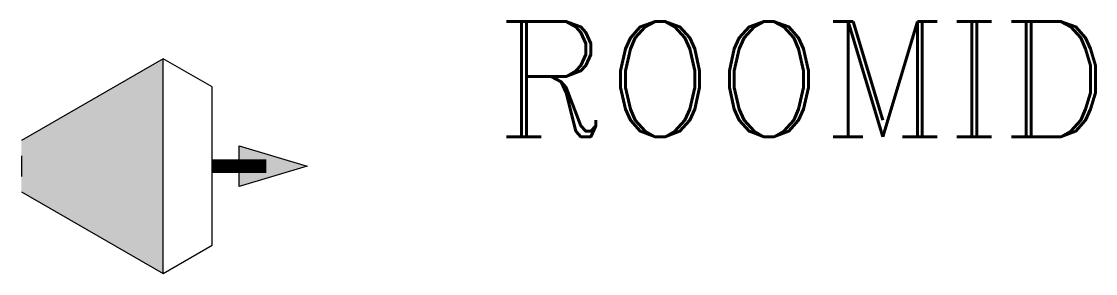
# Model space of a CAD drawing. Header units: inches. Extents: x 0 to 98.8, y -9.9 to 13.3.
import ezdxf

# ---------------------------------------------------------------- set-up
doc = ezdxf.new("R2010")
doc.units = ezdxf.units.IN
doc.header["$LTSCALE"] = 48
doc.header["$MEASUREMENT"] = 0
doc.styles.add('WSNotes', font='complex.shx', dxfattribs={"height": 18})

msp = doc.modelspace()

# ---------------------------------------------------------------- texts
at = {"style": 'WSNotes', "flags": 1}
msp.add_attdef('ROOMID', (43.736, 2.705), '', height=10.625, dxfattribs=at)

# ---------------------------------------------------------------- wipeouts: each hides what was drawn before it
msp.add_wipeout([(17.54, 7.299), (17.54, 1.875), (26.29, 1.875), (26.29, -1.875), (17.54, -1.875), (17.54, -7.299), (13.036, -9.9), (0, -2.373), (0, 2.373), (13.036, 9.9)])

# ---------------------------------------------------------------- next in the draw order: hatches: boundary and pattern name
at = {"linetype": 'Continuous'}
for points in [[(13.036, -9.9), (13.036, 9.9), (0, 2.373), (0, -2.373)], [(26.29, 0), (20.04, 1.875), (20.04, -1.875)]]:
    msp.add_hatch(color=256, dxfattribs=at).paths.add_polyline_path(points)

# ---------------------------------------------------------------- next in the draw order: linework, layer by layer
for p, q in [((17.54, 7.299), (13.036, 9.9)), ((20.04, -1.875), (20.04, 1.875)), ((20.04, 1.875), (26.29, 0)), ((0, 0.949), (0, -0.949)), ((26.29, 0), (20.04, -1.875)), ((13.036, -9.9), (17.54, -7.299))]:
    msp.add_line(p, q, dxfattribs=at)
msp.add_line((13.036, -9.9), (13.036, 9.9))
for points in [[(13.036, 9.9), (0, 2.373)], [(17.54, -7.299), (17.54, 7.299)], [(0, -2.373), (13.036, -9.9)]]:
    msp.add_lwpolyline(points, dxfattribs=at)
at = {"linetype": 'Continuous', "const_width": 1.25}
msp.add_lwpolyline([(17.54, 0), (22.54, 0)], dxfattribs=at)

doc.saveas('drawing.dxf')
